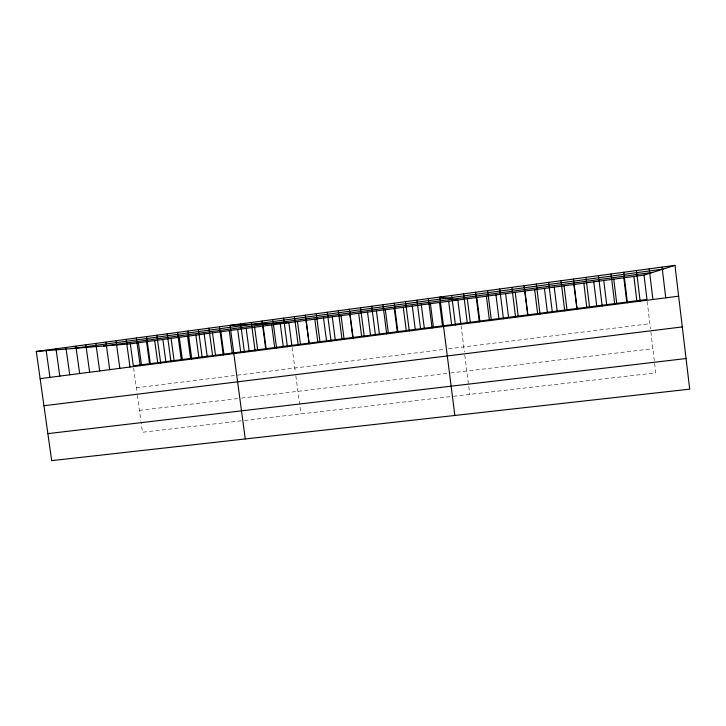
<?xml version="1.0" encoding="UTF-8"?>
<svg xmlns="http://www.w3.org/2000/svg" width="726" height="726" viewBox="0 0 726 726"><rect width="100%" height="100%" fill="white"/><g stroke="black" fill="none" stroke-linecap="round" stroke-linejoin="round"><path stroke-width="0.54" stroke-dasharray="3.63 2.72" d="M136.361 387.793L235.288 375.442M237.393 375.179L444.448 349.342M448.505 348.834L649.87 323.705M139.465 410.371L238.382 398.483M241.54 398.102L448.514 373.228M450.547 372.992L652.874 348.671M241.377 420.808L142.477 432.251L141.044 421.833M244.535 420.445L451.472 396.505M453.505 396.269L655.778 372.865L654.444 361.784M133.62 367.937L137.096 393.165M137.395 395.325L140.898 420.79M292.124 347.509L295.428 372.456M295.863 375.787L300.909 413.92M461.083 325.738L464.404 351.956M464.785 354.969L469.767 394.39M647.202 301.462L650.496 328.914M650.877 332.036L654.326 360.777"/><path stroke-width="1.09" d="M36.3 351.466L130.308 343.861L644.035 275.118L674.962 265.362L689.7 389.154L51.673 460.638L36.3 351.466L674.962 265.362M71.874 348.589L663.083 269.11M103.528 346.03L652.692 272.386M40.13 378.636L678.638 296.172M43.941 405.743L682.295 326.927M47.871 433.631L686.052 358.535M75.84 346.139L79.66 373.527M65.894 347.482L69.714 374.816M55.993 348.816L59.813 376.095M46.128 350.15L49.949 377.366M126.179 339.351L129.99 367.029M116.033 340.721L119.844 368.336M105.923 342.082L109.735 369.643M95.85 343.443L99.671 370.941M85.822 344.796L89.643 372.238M171.073 338.407L174.086 360.577M167.198 333.824L171.009 361.73M162.86 339.505L165.882 361.63M156.88 335.212L160.691 363.064M154.683 340.603L157.705 362.691M146.607 336.601L150.418 364.388M146.534 341.692L149.556 363.744M138.412 342.772L141.434 364.797M136.37 337.98L140.182 365.713M130.308 343.861L133.339 365.84L646.957 299.439L644.035 275.118M220.867 331.746L223.88 354.134M219.443 326.782L223.236 354.987M212.5 332.862L215.513 355.214M208.906 328.197L212.709 356.348M204.16 333.978L207.173 356.294M198.416 329.613L202.218 357.7M195.848 335.094L198.86 357.373M187.97 331.02L191.773 359.052M187.562 336.202L190.575 358.444M179.304 337.309L182.317 359.506M177.561 332.426L181.364 360.395M272.785 319.585L276.57 348.099M271.678 324.949L274.682 347.563M263.139 326.083L266.143 348.671M262.032 321.037L265.816 349.487M254.626 327.226L257.639 349.769M251.314 322.48L255.107 350.867M246.15 328.361L249.154 350.867M240.651 323.923L244.435 352.246M237.692 329.495L240.705 351.965M245.27 438.949L230.024 325.348L288.839 322.653L291.843 345.349M229.271 330.62L232.284 353.054M323.515 318.006L326.509 340.866M316.282 313.723L320.057 342.481M314.803 319.177L317.797 341.991M306.118 320.338L309.113 343.117M305.337 315.193L309.122 343.897M297.46 321.491L300.464 344.233M294.447 316.663L298.223 345.304M283.594 318.133L287.378 346.701M280.245 323.796L283.249 346.456M376.413 310.928L379.399 334.024M371.703 306.245L375.469 335.33M367.519 312.116L370.514 335.176M360.523 307.76L364.289 336.773M358.662 313.305L361.648 336.32M349.397 309.258L353.163 338.207M349.832 314.485L352.818 337.463M341.029 315.665L344.024 338.606M338.307 310.755L342.082 339.641M332.254 316.835L335.249 339.741M327.272 312.244L331.047 341.066M421.334 304.92L424.311 328.225M416.915 300.156L420.663 329.495M412.286 306.127L415.272 329.386M405.535 301.689L409.292 330.956M403.275 307.334L406.251 330.557M394.209 303.214L397.966 332.417M394.291 308.541L397.276 331.718M385.334 309.739L388.319 332.871M382.938 304.738L386.695 333.878M467.317 298.767L470.285 322.28M463.615 293.858L467.353 323.46M460.801 323.506L457.834 300.038L439.811 297.07L454.857 415.472M451.69 295.464L455.429 325.003M448.668 301.263L451.636 324.685M439.52 302.488L442.497 325.874M430.418 303.704L433.386 327.045M428.34 298.613L432.088 328.016M524.943 291.053L527.893 314.83M524.072 285.708L527.793 315.656M515.251 292.351L518.21 316.082M511.866 287.351L515.596 317.235M505.595 293.649L508.554 317.326M499.724 288.993L503.454 318.796M495.976 294.928L498.934 318.569M487.636 290.618L491.366 320.357M486.393 296.217L489.351 319.812M476.837 297.497L479.804 321.046M475.594 292.242L479.332 321.917M573.44 279.047L577.143 309.285M573.93 284.501L576.871 308.496M564.066 285.826L567.006 309.775M561.017 280.726L564.719 310.882M554.228 287.142L557.178 311.046M548.647 282.396L552.359 312.479M544.436 288.449L547.377 312.307M536.332 284.057L540.044 314.077M534.672 289.756L537.621 313.568M623.825 277.822L626.747 302.043M613.769 279.174L616.701 303.35M611.074 273.974L614.759 304.421M603.76 280.508L606.691 304.639M598.469 275.671L602.163 306.054M593.777 281.842L596.708 305.927M585.927 277.368L589.63 307.67M583.84 283.176L586.771 307.216M662.067 267.104L665.742 297.841M649.226 268.829L652.91 299.502M636.448 270.553L640.132 301.145M633.916 276.479L636.838 300.745M623.734 272.268L627.418 302.787"/></g></svg>
